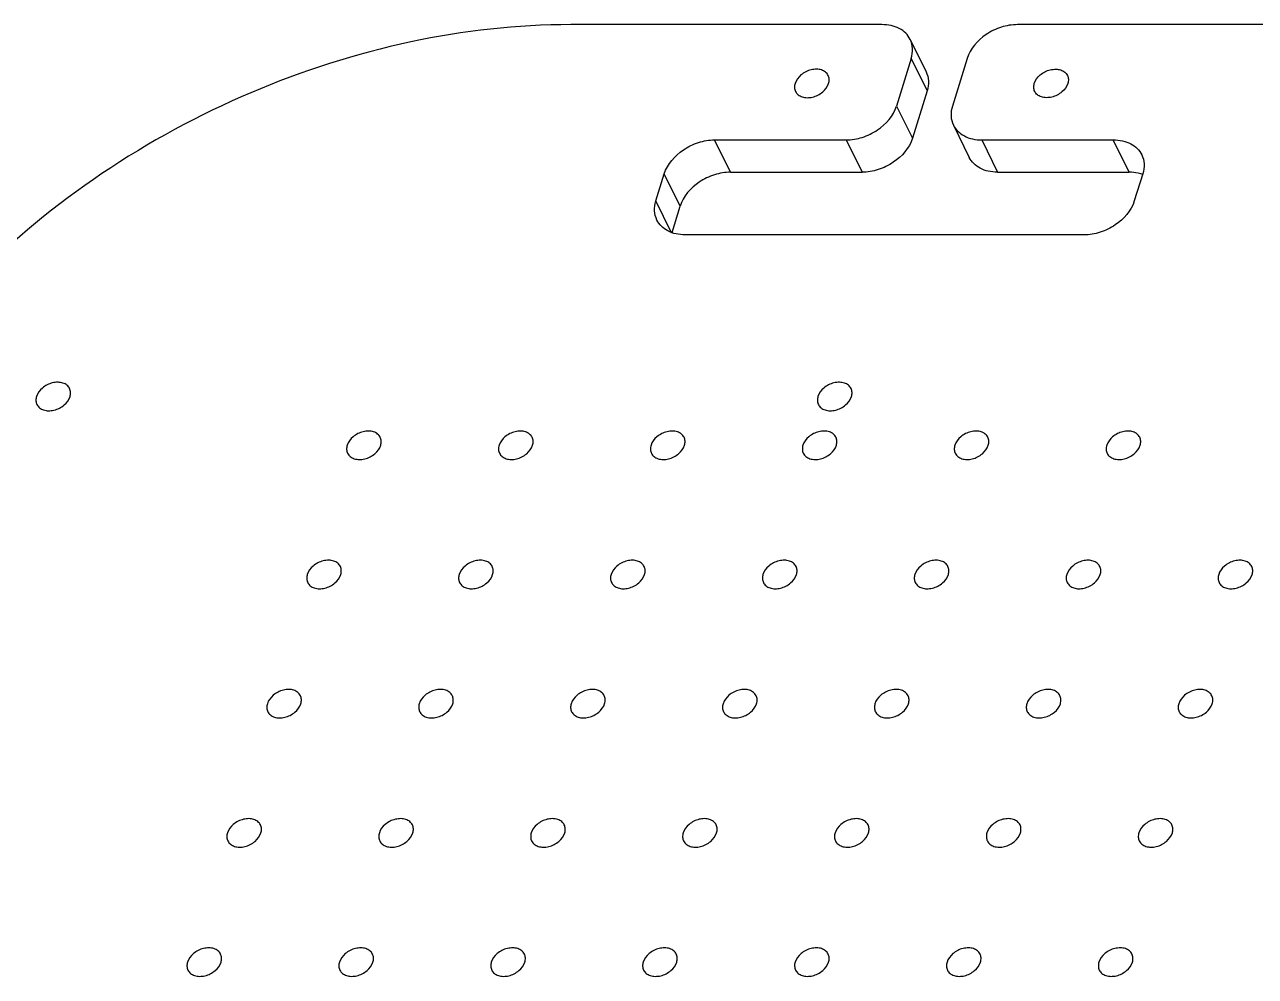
# Model space of a CAD drawing. Extents: x -1998 to 15527, y -687 to 14548.
# Drawn here: x 1076.02 to 1118.67, y -451.37 to -418.4 of the extents above; entities that cross this region are included whole.
import ezdxf

# ---------------------------------------------------------------- set-up
doc = ezdxf.new("R2010")
doc.units = 0
doc.header["$LTSCALE"] = 6
doc.header["$MEASUREMENT"] = 0
doc.layers.add('02___PRT_ALL_AXES', color=7, linetype='CONTINUOUS')
doc.layers.add('DEF_LAYER_ROUND_FEAT', color=7, linetype='CONTINUOUS')

msp = doc.modelspace()

# ---------------------------------------------------------------- linework, layer by layer
at = {"layer": '02___PRT_ALL_AXES', "color": 7, "linetype": 'Continuous'}
for points, knots in [([(1094.948, -418.398), (1093.087, -418.398), (1089.28, -418.831), (1083.768, -420.599), (1078.635, -423.38), (1075.62, -425.85), (1074.277, -427.21)], [0, 0, 0, 0, 0.242702, 0.495531, 0.750699, 1, 1, 1, 1]), ([(1103.864, -420.158), (1103.843, -420.114), (1103.776, -420.033), (1103.632, -419.959), (1103.457, -419.934), (1103.204, -419.966), (1102.914, -420.11), (1102.753, -420.322), (1102.718, -420.436)], [0, 0, 0, 0, 0.102614, 0.21351, 0.336532, 0.470448, 0.748153, 1, 1, 1, 1]), ([(1111.008, -420.436), (1111.043, -420.322), (1111.204, -420.11), (1111.493, -419.966), (1111.746, -419.934), (1111.921, -419.959), (1112.066, -420.033), (1112.132, -420.114), (1112.154, -420.158)], [0, 0, 0, 0, 0.251847, 0.529552, 0.663468, 0.78649, 0.897386, 1, 1, 1, 1]), ([(1102.718, -420.436), (1102.704, -420.482), (1102.689, -420.578), (1102.713, -420.672), (1102.733, -420.713)], [0, 0, 0, 0, 0.516994, 1, 1, 1, 1]), ([(1102.733, -420.713), (1102.754, -420.757), (1102.821, -420.838), (1102.965, -420.912), (1103.14, -420.937), (1103.393, -420.906), (1103.683, -420.761), (1103.844, -420.549), (1103.879, -420.436)], [0, 0, 0, 0, 0.102614, 0.21351, 0.336532, 0.470448, 0.748153, 1, 1, 1, 1]), ([(1103.879, -420.436), (1103.893, -420.389), (1103.907, -420.294), (1103.884, -420.199), (1103.864, -420.158)], [0, 0, 0, 0, 0.516994, 1, 1, 1, 1]), ([(1111.022, -420.713), (1111.002, -420.672), (1110.979, -420.578), (1110.993, -420.482), (1111.008, -420.436)], [0, 0, 0, 0, 0.483006, 1, 1, 1, 1]), ([(1112.168, -420.436), (1112.133, -420.549), (1111.972, -420.761), (1111.683, -420.906), (1111.43, -420.937), (1111.255, -420.912), (1111.11, -420.838), (1111.044, -420.757), (1111.022, -420.713)], [0, 0, 0, 0, 0.251847, 0.529552, 0.663468, 0.78649, 0.897386, 1, 1, 1, 1]), ([(1112.154, -420.158), (1112.174, -420.199), (1112.197, -420.294), (1112.183, -420.389), (1112.168, -420.436)], [0, 0, 0, 0, 0.483006, 1, 1, 1, 1]), ([(1077.577, -431.006), (1077.556, -430.962), (1077.49, -430.881), (1077.345, -430.807), (1077.17, -430.782), (1076.917, -430.814), (1076.628, -430.958), (1076.467, -431.17), (1076.432, -431.284)], [0, 0, 0, 0, 0.102614, 0.21351, 0.336532, 0.470448, 0.748153, 1, 1, 1, 1]), ([(1077.592, -431.284), (1077.606, -431.237), (1077.621, -431.141), (1077.597, -431.047), (1077.577, -431.006)], [0, 0, 0, 0, 0.516994, 1, 1, 1, 1]), ([(1104.657, -431.006), (1104.635, -430.962), (1104.569, -430.881), (1104.424, -430.807), (1104.249, -430.782), (1103.996, -430.814), (1103.707, -430.958), (1103.546, -431.17), (1103.511, -431.284)], [0, 0, 0, 0, 0.102614, 0.21351, 0.336532, 0.470448, 0.748153, 1, 1, 1, 1]), ([(1104.671, -431.284), (1104.686, -431.237), (1104.7, -431.141), (1104.677, -431.047), (1104.657, -431.006)], [0, 0, 0, 0, 0.516994, 1, 1, 1, 1]), ([(1076.432, -431.284), (1076.417, -431.33), (1076.403, -431.426), (1076.426, -431.52), (1076.446, -431.561)], [0, 0, 0, 0, 0.516994, 1, 1, 1, 1]), ([(1076.446, -431.561), (1076.468, -431.605), (1076.534, -431.686), (1076.679, -431.76), (1076.853, -431.785), (1077.106, -431.754), (1077.396, -431.609), (1077.557, -431.397), (1077.592, -431.284)], [0, 0, 0, 0, 0.102614, 0.21351, 0.336532, 0.470448, 0.748153, 1, 1, 1, 1]), ([(1103.511, -431.284), (1103.496, -431.33), (1103.482, -431.426), (1103.505, -431.52), (1103.525, -431.561)], [0, 0, 0, 0, 0.516994, 1, 1, 1, 1]), ([(1103.525, -431.561), (1103.547, -431.605), (1103.613, -431.686), (1103.758, -431.76), (1103.933, -431.785), (1104.186, -431.754), (1104.475, -431.609), (1104.636, -431.397), (1104.671, -431.284)], [0, 0, 0, 0, 0.102614, 0.21351, 0.336532, 0.470448, 0.748153, 1, 1, 1, 1]), ([(1088.343, -432.695), (1088.322, -432.652), (1088.255, -432.571), (1088.111, -432.497), (1087.936, -432.471), (1087.683, -432.503), (1087.393, -432.648), (1087.232, -432.859), (1087.197, -432.973)], [0, 0, 0, 0, 0.102614, 0.21351, 0.336532, 0.470448, 0.748153, 1, 1, 1, 1]), ([(1088.358, -432.973), (1088.372, -432.926), (1088.386, -432.831), (1088.363, -432.736), (1088.343, -432.695)], [0, 0, 0, 0, 0.516994, 1, 1, 1, 1]), ([(1093.607, -432.695), (1093.585, -432.652), (1093.519, -432.571), (1093.374, -432.497), (1093.2, -432.471), (1092.947, -432.503), (1092.657, -432.648), (1092.496, -432.859), (1092.461, -432.973)], [0, 0, 0, 0, 0.102614, 0.21351, 0.336532, 0.470448, 0.748153, 1, 1, 1, 1]), ([(1093.622, -432.973), (1093.636, -432.926), (1093.65, -432.831), (1093.627, -432.736), (1093.607, -432.695)], [0, 0, 0, 0, 0.516994, 1, 1, 1, 1]), ([(1098.871, -432.695), (1098.849, -432.652), (1098.783, -432.571), (1098.638, -432.497), (1098.464, -432.471), (1098.21, -432.503), (1097.921, -432.648), (1097.76, -432.859), (1097.725, -432.973)], [0, 0, 0, 0, 0.102614, 0.21351, 0.336532, 0.470448, 0.748153, 1, 1, 1, 1]), ([(1098.885, -432.973), (1098.9, -432.926), (1098.914, -432.831), (1098.891, -432.736), (1098.871, -432.695)], [0, 0, 0, 0, 0.516994, 1, 1, 1, 1]), ([(1104.135, -432.695), (1104.113, -432.652), (1104.047, -432.571), (1103.902, -432.497), (1103.727, -432.471), (1103.474, -432.503), (1103.185, -432.648), (1103.024, -432.859), (1102.989, -432.973)], [0, 0, 0, 0, 0.102614, 0.21351, 0.336532, 0.470448, 0.748153, 1, 1, 1, 1]), ([(1104.149, -432.973), (1104.164, -432.926), (1104.178, -432.831), (1104.155, -432.736), (1104.135, -432.695)], [0, 0, 0, 0, 0.516994, 1, 1, 1, 1]), ([(1109.398, -432.695), (1109.377, -432.652), (1109.311, -432.571), (1109.166, -432.497), (1108.991, -432.471), (1108.738, -432.503), (1108.449, -432.648), (1108.288, -432.859), (1108.253, -432.973)], [0, 0, 0, 0, 0.102614, 0.21351, 0.336532, 0.470448, 0.748153, 1, 1, 1, 1]), ([(1109.413, -432.973), (1109.428, -432.926), (1109.442, -432.831), (1109.418, -432.736), (1109.398, -432.695)], [0, 0, 0, 0, 0.516994, 1, 1, 1, 1]), ([(1114.662, -432.695), (1114.641, -432.652), (1114.575, -432.571), (1114.43, -432.497), (1114.255, -432.471), (1114.002, -432.503), (1113.713, -432.648), (1113.552, -432.859), (1113.516, -432.973)], [0, 0, 0, 0, 0.102614, 0.21351, 0.336532, 0.470448, 0.748153, 1, 1, 1, 1]), ([(1114.677, -432.973), (1114.691, -432.926), (1114.706, -432.831), (1114.682, -432.736), (1114.662, -432.695)], [0, 0, 0, 0, 0.516994, 1, 1, 1, 1]), ([(1087.197, -432.973), (1087.183, -433.019), (1087.168, -433.115), (1087.192, -433.209), (1087.212, -433.25)], [0, 0, 0, 0, 0.516994, 1, 1, 1, 1]), ([(1087.212, -433.25), (1087.233, -433.294), (1087.299, -433.375), (1087.444, -433.449), (1087.619, -433.474), (1087.872, -433.443), (1088.162, -433.298), (1088.323, -433.087), (1088.358, -432.973)], [0, 0, 0, 0, 0.102614, 0.21351, 0.336532, 0.470448, 0.748153, 1, 1, 1, 1]), ([(1092.461, -432.973), (1092.447, -433.019), (1092.432, -433.115), (1092.456, -433.209), (1092.476, -433.25)], [0, 0, 0, 0, 0.516994, 1, 1, 1, 1]), ([(1092.476, -433.25), (1092.497, -433.294), (1092.563, -433.375), (1092.708, -433.449), (1092.883, -433.474), (1093.136, -433.443), (1093.425, -433.298), (1093.586, -433.087), (1093.622, -432.973)], [0, 0, 0, 0, 0.102614, 0.21351, 0.336532, 0.470448, 0.748153, 1, 1, 1, 1]), ([(1097.725, -432.973), (1097.71, -433.019), (1097.696, -433.115), (1097.719, -433.209), (1097.74, -433.25)], [0, 0, 0, 0, 0.516994, 1, 1, 1, 1]), ([(1097.74, -433.25), (1097.761, -433.294), (1097.827, -433.375), (1097.972, -433.449), (1098.147, -433.474), (1098.4, -433.443), (1098.689, -433.298), (1098.85, -433.087), (1098.885, -432.973)], [0, 0, 0, 0, 0.102614, 0.21351, 0.336532, 0.470448, 0.748153, 1, 1, 1, 1]), ([(1102.989, -432.973), (1102.974, -433.019), (1102.96, -433.115), (1102.983, -433.209), (1103.003, -433.25)], [0, 0, 0, 0, 0.516994, 1, 1, 1, 1]), ([(1103.003, -433.25), (1103.025, -433.294), (1103.091, -433.375), (1103.236, -433.449), (1103.411, -433.474), (1103.664, -433.443), (1103.953, -433.298), (1104.114, -433.087), (1104.149, -432.973)], [0, 0, 0, 0, 0.102614, 0.21351, 0.336532, 0.470448, 0.748153, 1, 1, 1, 1]), ([(1108.253, -432.973), (1108.238, -433.019), (1108.224, -433.115), (1108.247, -433.209), (1108.267, -433.25)], [0, 0, 0, 0, 0.516994, 1, 1, 1, 1]), ([(1108.267, -433.25), (1108.289, -433.294), (1108.355, -433.375), (1108.5, -433.449), (1108.674, -433.474), (1108.928, -433.443), (1109.217, -433.298), (1109.378, -433.087), (1109.413, -432.973)], [0, 0, 0, 0, 0.102614, 0.21351, 0.336532, 0.470448, 0.748153, 1, 1, 1, 1]), ([(1113.516, -432.973), (1113.502, -433.019), (1113.488, -433.115), (1113.511, -433.209), (1113.531, -433.25)], [0, 0, 0, 0, 0.516994, 1, 1, 1, 1]), ([(1113.531, -433.25), (1113.553, -433.294), (1113.619, -433.375), (1113.764, -433.449), (1113.938, -433.474), (1114.191, -433.443), (1114.481, -433.298), (1114.642, -433.087), (1114.677, -432.973)], [0, 0, 0, 0, 0.102614, 0.21351, 0.336532, 0.470448, 0.748153, 1, 1, 1, 1]), ([(1086.96, -437.172), (1086.938, -437.128), (1086.872, -437.047), (1086.727, -436.973), (1086.552, -436.948), (1086.299, -436.979), (1086.01, -437.124), (1085.849, -437.336), (1085.814, -437.449)], [0, 0, 0, 0, 0.102614, 0.21351, 0.336532, 0.470448, 0.748153, 1, 1, 1, 1]), ([(1092.223, -437.172), (1092.202, -437.128), (1092.136, -437.047), (1091.991, -436.973), (1091.816, -436.948), (1091.563, -436.979), (1091.274, -437.124), (1091.113, -437.336), (1091.078, -437.449)], [0, 0, 0, 0, 0.102614, 0.21351, 0.336532, 0.470448, 0.748153, 1, 1, 1, 1]), ([(1097.487, -437.172), (1097.466, -437.128), (1097.4, -437.047), (1097.255, -436.973), (1097.08, -436.948), (1096.827, -436.979), (1096.538, -437.124), (1096.377, -437.336), (1096.341, -437.449)], [0, 0, 0, 0, 0.102614, 0.21351, 0.336532, 0.470448, 0.748153, 1, 1, 1, 1]), ([(1102.751, -437.172), (1102.73, -437.128), (1102.663, -437.047), (1102.519, -436.973), (1102.344, -436.948), (1102.091, -436.979), (1101.801, -437.124), (1101.64, -437.336), (1101.605, -437.449)], [0, 0, 0, 0, 0.102614, 0.21351, 0.336532, 0.470448, 0.748153, 1, 1, 1, 1]), ([(1108.015, -437.172), (1107.994, -437.128), (1107.927, -437.047), (1107.783, -436.973), (1107.608, -436.948), (1107.355, -436.979), (1107.065, -437.124), (1106.904, -437.336), (1106.869, -437.449)], [0, 0, 0, 0, 0.102614, 0.21351, 0.336532, 0.470448, 0.748153, 1, 1, 1, 1]), ([(1113.279, -437.172), (1113.257, -437.128), (1113.191, -437.047), (1113.046, -436.973), (1112.872, -436.948), (1112.619, -436.979), (1112.329, -437.124), (1112.168, -437.336), (1112.133, -437.449)], [0, 0, 0, 0, 0.102614, 0.21351, 0.336532, 0.470448, 0.748153, 1, 1, 1, 1]), ([(1118.543, -437.172), (1118.521, -437.128), (1118.455, -437.047), (1118.31, -436.973), (1118.136, -436.948), (1117.882, -436.979), (1117.593, -437.124), (1117.432, -437.336), (1117.397, -437.449)], [0, 0, 0, 0, 0.102614, 0.21351, 0.336532, 0.470448, 0.748153, 1, 1, 1, 1]), ([(1085.814, -437.449), (1085.799, -437.496), (1085.785, -437.592), (1085.808, -437.686), (1085.828, -437.727)], [0, 0, 0, 0, 0.516994, 1, 1, 1, 1]), ([(1085.828, -437.727), (1085.85, -437.771), (1085.916, -437.852), (1086.061, -437.926), (1086.236, -437.951), (1086.489, -437.92), (1086.778, -437.775), (1086.939, -437.563), (1086.974, -437.449)], [0, 0, 0, 0, 0.102614, 0.21351, 0.336532, 0.470448, 0.748153, 1, 1, 1, 1]), ([(1086.974, -437.449), (1086.989, -437.403), (1087.003, -437.307), (1086.98, -437.213), (1086.96, -437.172)], [0, 0, 0, 0, 0.516994, 1, 1, 1, 1]), ([(1091.078, -437.449), (1091.063, -437.496), (1091.049, -437.592), (1091.072, -437.686), (1091.092, -437.727)], [0, 0, 0, 0, 0.516994, 1, 1, 1, 1]), ([(1091.092, -437.727), (1091.114, -437.771), (1091.18, -437.852), (1091.325, -437.926), (1091.499, -437.951), (1091.753, -437.92), (1092.042, -437.775), (1092.203, -437.563), (1092.238, -437.449)], [0, 0, 0, 0, 0.102614, 0.21351, 0.336532, 0.470448, 0.748153, 1, 1, 1, 1]), ([(1092.238, -437.449), (1092.253, -437.403), (1092.267, -437.307), (1092.243, -437.213), (1092.223, -437.172)], [0, 0, 0, 0, 0.516994, 1, 1, 1, 1]), ([(1096.341, -437.449), (1096.327, -437.496), (1096.313, -437.592), (1096.336, -437.686), (1096.356, -437.727)], [0, 0, 0, 0, 0.516994, 1, 1, 1, 1]), ([(1096.356, -437.727), (1096.378, -437.771), (1096.444, -437.852), (1096.589, -437.926), (1096.763, -437.951), (1097.016, -437.92), (1097.306, -437.775), (1097.467, -437.563), (1097.502, -437.449)], [0, 0, 0, 0, 0.102614, 0.21351, 0.336532, 0.470448, 0.748153, 1, 1, 1, 1]), ([(1097.502, -437.449), (1097.516, -437.403), (1097.531, -437.307), (1097.507, -437.213), (1097.487, -437.172)], [0, 0, 0, 0, 0.516994, 1, 1, 1, 1]), ([(1101.605, -437.449), (1101.591, -437.496), (1101.577, -437.592), (1101.6, -437.686), (1101.62, -437.727)], [0, 0, 0, 0, 0.516994, 1, 1, 1, 1]), ([(1101.62, -437.727), (1101.641, -437.771), (1101.708, -437.852), (1101.852, -437.926), (1102.027, -437.951), (1102.28, -437.92), (1102.57, -437.775), (1102.731, -437.563), (1102.766, -437.449)], [0, 0, 0, 0, 0.102614, 0.21351, 0.336532, 0.470448, 0.748153, 1, 1, 1, 1]), ([(1102.766, -437.449), (1102.78, -437.403), (1102.795, -437.307), (1102.771, -437.213), (1102.751, -437.172)], [0, 0, 0, 0, 0.516994, 1, 1, 1, 1]), ([(1106.869, -437.449), (1106.855, -437.496), (1106.84, -437.592), (1106.864, -437.686), (1106.884, -437.727)], [0, 0, 0, 0, 0.516994, 1, 1, 1, 1]), ([(1106.884, -437.727), (1106.905, -437.771), (1106.972, -437.852), (1107.116, -437.926), (1107.291, -437.951), (1107.544, -437.92), (1107.834, -437.775), (1107.995, -437.563), (1108.03, -437.449)], [0, 0, 0, 0, 0.102614, 0.21351, 0.336532, 0.470448, 0.748153, 1, 1, 1, 1]), ([(1108.03, -437.449), (1108.044, -437.403), (1108.058, -437.307), (1108.035, -437.213), (1108.015, -437.172)], [0, 0, 0, 0, 0.516994, 1, 1, 1, 1]), ([(1112.133, -437.449), (1112.119, -437.496), (1112.104, -437.592), (1112.128, -437.686), (1112.148, -437.727)], [0, 0, 0, 0, 0.516994, 1, 1, 1, 1]), ([(1112.148, -437.727), (1112.169, -437.771), (1112.235, -437.852), (1112.38, -437.926), (1112.555, -437.951), (1112.808, -437.92), (1113.097, -437.775), (1113.258, -437.563), (1113.294, -437.449)], [0, 0, 0, 0, 0.102614, 0.21351, 0.336532, 0.470448, 0.748153, 1, 1, 1, 1]), ([(1113.294, -437.449), (1113.308, -437.403), (1113.322, -437.307), (1113.299, -437.213), (1113.279, -437.172)], [0, 0, 0, 0, 0.516994, 1, 1, 1, 1]), ([(1117.397, -437.449), (1117.382, -437.496), (1117.368, -437.592), (1117.392, -437.686), (1117.412, -437.727)], [0, 0, 0, 0, 0.516994, 1, 1, 1, 1]), ([(1117.412, -437.727), (1117.433, -437.771), (1117.499, -437.852), (1117.644, -437.926), (1117.819, -437.951), (1118.072, -437.92), (1118.361, -437.775), (1118.522, -437.563), (1118.557, -437.449)], [0, 0, 0, 0, 0.102614, 0.21351, 0.336532, 0.470448, 0.748153, 1, 1, 1, 1]), ([(1118.557, -437.449), (1118.572, -437.403), (1118.586, -437.307), (1118.563, -437.213), (1118.543, -437.172)], [0, 0, 0, 0, 0.516994, 1, 1, 1, 1]), ([(1085.576, -441.649), (1085.555, -441.605), (1085.488, -441.524), (1085.344, -441.45), (1085.169, -441.424), (1084.916, -441.456), (1084.626, -441.601), (1084.465, -441.812), (1084.43, -441.926)], [0, 0, 0, 0, 0.102614, 0.21351, 0.336532, 0.470448, 0.748153, 1, 1, 1, 1]), ([(1090.84, -441.649), (1090.819, -441.605), (1090.752, -441.524), (1090.608, -441.45), (1090.433, -441.424), (1090.18, -441.456), (1089.89, -441.601), (1089.729, -441.812), (1089.694, -441.926)], [0, 0, 0, 0, 0.102614, 0.21351, 0.336532, 0.470448, 0.748153, 1, 1, 1, 1]), ([(1096.104, -441.649), (1096.082, -441.605), (1096.016, -441.524), (1095.871, -441.45), (1095.697, -441.424), (1095.444, -441.456), (1095.154, -441.601), (1094.993, -441.812), (1094.958, -441.926)], [0, 0, 0, 0, 0.102614, 0.21351, 0.336532, 0.470448, 0.748153, 1, 1, 1, 1]), ([(1101.368, -441.649), (1101.346, -441.605), (1101.28, -441.524), (1101.135, -441.45), (1100.961, -441.424), (1100.707, -441.456), (1100.418, -441.601), (1100.257, -441.812), (1100.222, -441.926)], [0, 0, 0, 0, 0.102614, 0.21351, 0.336532, 0.470448, 0.748153, 1, 1, 1, 1]), ([(1106.632, -441.649), (1106.61, -441.605), (1106.544, -441.524), (1106.399, -441.45), (1106.224, -441.424), (1105.971, -441.456), (1105.682, -441.601), (1105.521, -441.812), (1105.486, -441.926)], [0, 0, 0, 0, 0.102614, 0.21351, 0.336532, 0.470448, 0.748153, 1, 1, 1, 1]), ([(1111.895, -441.649), (1111.874, -441.605), (1111.808, -441.524), (1111.663, -441.45), (1111.488, -441.424), (1111.235, -441.456), (1110.946, -441.601), (1110.785, -441.812), (1110.75, -441.926)], [0, 0, 0, 0, 0.102614, 0.21351, 0.336532, 0.470448, 0.748153, 1, 1, 1, 1]), ([(1117.159, -441.649), (1117.138, -441.605), (1117.072, -441.524), (1116.927, -441.45), (1116.752, -441.424), (1116.499, -441.456), (1116.21, -441.601), (1116.049, -441.812), (1116.013, -441.926)], [0, 0, 0, 0, 0.102614, 0.21351, 0.336532, 0.470448, 0.748153, 1, 1, 1, 1]), ([(1085.591, -441.926), (1085.605, -441.88), (1085.62, -441.784), (1085.596, -441.69), (1085.576, -441.649)], [0, 0, 0, 0, 0.516994, 1, 1, 1, 1]), ([(1090.855, -441.926), (1090.869, -441.88), (1090.883, -441.784), (1090.86, -441.69), (1090.84, -441.649)], [0, 0, 0, 0, 0.516994, 1, 1, 1, 1]), ([(1096.119, -441.926), (1096.133, -441.88), (1096.147, -441.784), (1096.124, -441.69), (1096.104, -441.649)], [0, 0, 0, 0, 0.516994, 1, 1, 1, 1]), ([(1101.382, -441.926), (1101.397, -441.88), (1101.411, -441.784), (1101.388, -441.69), (1101.368, -441.649)], [0, 0, 0, 0, 0.516994, 1, 1, 1, 1]), ([(1106.646, -441.926), (1106.661, -441.88), (1106.675, -441.784), (1106.652, -441.69), (1106.632, -441.649)], [0, 0, 0, 0, 0.516994, 1, 1, 1, 1]), ([(1111.91, -441.926), (1111.925, -441.88), (1111.939, -441.784), (1111.916, -441.69), (1111.895, -441.649)], [0, 0, 0, 0, 0.516994, 1, 1, 1, 1]), ([(1117.174, -441.926), (1117.188, -441.88), (1117.203, -441.784), (1117.179, -441.69), (1117.159, -441.649)], [0, 0, 0, 0, 0.516994, 1, 1, 1, 1]), ([(1084.43, -441.926), (1084.416, -441.973), (1084.402, -442.068), (1084.425, -442.163), (1084.445, -442.204)], [0, 0, 0, 0, 0.516994, 1, 1, 1, 1]), ([(1084.445, -442.204), (1084.466, -442.247), (1084.533, -442.328), (1084.677, -442.402), (1084.852, -442.428), (1085.105, -442.396), (1085.395, -442.251), (1085.556, -442.04), (1085.591, -441.926)], [0, 0, 0, 0, 0.102614, 0.21351, 0.336532, 0.470448, 0.748153, 1, 1, 1, 1]), ([(1089.694, -441.926), (1089.68, -441.973), (1089.665, -442.068), (1089.689, -442.163), (1089.709, -442.204)], [0, 0, 0, 0, 0.516994, 1, 1, 1, 1]), ([(1089.709, -442.204), (1089.73, -442.247), (1089.797, -442.328), (1089.941, -442.402), (1090.116, -442.428), (1090.369, -442.396), (1090.659, -442.251), (1090.82, -442.04), (1090.855, -441.926)], [0, 0, 0, 0, 0.102614, 0.21351, 0.336532, 0.470448, 0.748153, 1, 1, 1, 1]), ([(1094.958, -441.926), (1094.944, -441.973), (1094.929, -442.068), (1094.953, -442.163), (1094.973, -442.204)], [0, 0, 0, 0, 0.516994, 1, 1, 1, 1]), ([(1094.973, -442.204), (1094.994, -442.247), (1095.06, -442.328), (1095.205, -442.402), (1095.38, -442.428), (1095.633, -442.396), (1095.922, -442.251), (1096.083, -442.04), (1096.119, -441.926)], [0, 0, 0, 0, 0.102614, 0.21351, 0.336532, 0.470448, 0.748153, 1, 1, 1, 1]), ([(1100.222, -441.926), (1100.207, -441.973), (1100.193, -442.068), (1100.217, -442.163), (1100.237, -442.204)], [0, 0, 0, 0, 0.516994, 1, 1, 1, 1]), ([(1100.237, -442.204), (1100.258, -442.247), (1100.324, -442.328), (1100.469, -442.402), (1100.644, -442.428), (1100.897, -442.396), (1101.186, -442.251), (1101.347, -442.04), (1101.382, -441.926)], [0, 0, 0, 0, 0.102614, 0.21351, 0.336532, 0.470448, 0.748153, 1, 1, 1, 1]), ([(1105.486, -441.926), (1105.471, -441.973), (1105.457, -442.068), (1105.48, -442.163), (1105.5, -442.204)], [0, 0, 0, 0, 0.516994, 1, 1, 1, 1]), ([(1105.5, -442.204), (1105.522, -442.247), (1105.588, -442.328), (1105.733, -442.402), (1105.908, -442.428), (1106.161, -442.396), (1106.45, -442.251), (1106.611, -442.04), (1106.646, -441.926)], [0, 0, 0, 0, 0.102614, 0.21351, 0.336532, 0.470448, 0.748153, 1, 1, 1, 1]), ([(1110.75, -441.926), (1110.735, -441.973), (1110.721, -442.068), (1110.744, -442.163), (1110.764, -442.204)], [0, 0, 0, 0, 0.516994, 1, 1, 1, 1]), ([(1110.764, -442.204), (1110.786, -442.247), (1110.852, -442.328), (1110.997, -442.402), (1111.171, -442.428), (1111.425, -442.396), (1111.714, -442.251), (1111.875, -442.04), (1111.91, -441.926)], [0, 0, 0, 0, 0.102614, 0.21351, 0.336532, 0.470448, 0.748153, 1, 1, 1, 1]), ([(1116.013, -441.926), (1115.999, -441.973), (1115.985, -442.068), (1116.008, -442.163), (1116.028, -442.204)], [0, 0, 0, 0, 0.516994, 1, 1, 1, 1]), ([(1116.028, -442.204), (1116.05, -442.247), (1116.116, -442.328), (1116.261, -442.402), (1116.435, -442.428), (1116.688, -442.396), (1116.978, -442.251), (1117.139, -442.04), (1117.174, -441.926)], [0, 0, 0, 0, 0.102614, 0.21351, 0.336532, 0.470448, 0.748153, 1, 1, 1, 1]), ([(1084.193, -446.125), (1084.171, -446.082), (1084.105, -446.001), (1083.96, -445.927), (1083.786, -445.901), (1083.532, -445.933), (1083.243, -446.078), (1083.082, -446.289), (1083.047, -446.403)], [0, 0, 0, 0, 0.102614, 0.21351, 0.336532, 0.470448, 0.748153, 1, 1, 1, 1]), ([(1089.457, -446.125), (1089.435, -446.082), (1089.369, -446.001), (1089.224, -445.927), (1089.049, -445.901), (1088.796, -445.933), (1088.507, -446.078), (1088.346, -446.289), (1088.311, -446.403)], [0, 0, 0, 0, 0.102614, 0.21351, 0.336532, 0.470448, 0.748153, 1, 1, 1, 1]), ([(1094.72, -446.125), (1094.699, -446.082), (1094.633, -446.001), (1094.488, -445.927), (1094.313, -445.901), (1094.06, -445.933), (1093.771, -446.078), (1093.61, -446.289), (1093.575, -446.403)], [0, 0, 0, 0, 0.102614, 0.21351, 0.336532, 0.470448, 0.748153, 1, 1, 1, 1]), ([(1099.984, -446.125), (1099.963, -446.082), (1099.897, -446.001), (1099.752, -445.927), (1099.577, -445.901), (1099.324, -445.933), (1099.035, -446.078), (1098.874, -446.289), (1098.838, -446.403)], [0, 0, 0, 0, 0.102614, 0.21351, 0.336532, 0.470448, 0.748153, 1, 1, 1, 1]), ([(1105.248, -446.125), (1105.227, -446.082), (1105.161, -446.001), (1105.016, -445.927), (1104.841, -445.901), (1104.588, -445.933), (1104.298, -446.078), (1104.138, -446.289), (1104.102, -446.403)], [0, 0, 0, 0, 0.102614, 0.21351, 0.336532, 0.470448, 0.748153, 1, 1, 1, 1]), ([(1110.512, -446.125), (1110.491, -446.082), (1110.424, -446.001), (1110.28, -445.927), (1110.105, -445.901), (1109.852, -445.933), (1109.562, -446.078), (1109.401, -446.289), (1109.366, -446.403)], [0, 0, 0, 0, 0.102614, 0.21351, 0.336532, 0.470448, 0.748153, 1, 1, 1, 1]), ([(1115.776, -446.125), (1115.755, -446.082), (1115.688, -446.001), (1115.543, -445.927), (1115.369, -445.901), (1115.116, -445.933), (1114.826, -446.078), (1114.665, -446.289), (1114.63, -446.403)], [0, 0, 0, 0, 0.102614, 0.21351, 0.336532, 0.470448, 0.748153, 1, 1, 1, 1]), ([(1083.047, -446.403), (1083.032, -446.45), (1083.018, -446.545), (1083.042, -446.64), (1083.062, -446.68)], [0, 0, 0, 0, 0.516994, 1, 1, 1, 1]), ([(1083.062, -446.68), (1083.083, -446.724), (1083.149, -446.805), (1083.294, -446.879), (1083.469, -446.905), (1083.722, -446.873), (1084.011, -446.728), (1084.172, -446.517), (1084.207, -446.403)], [0, 0, 0, 0, 0.102614, 0.21351, 0.336532, 0.470448, 0.748153, 1, 1, 1, 1]), ([(1084.207, -446.403), (1084.222, -446.356), (1084.236, -446.261), (1084.213, -446.166), (1084.193, -446.125)], [0, 0, 0, 0, 0.516994, 1, 1, 1, 1]), ([(1088.311, -446.403), (1088.296, -446.45), (1088.282, -446.545), (1088.305, -446.64), (1088.325, -446.68)], [0, 0, 0, 0, 0.516994, 1, 1, 1, 1]), ([(1088.325, -446.68), (1088.347, -446.724), (1088.413, -446.805), (1088.558, -446.879), (1088.733, -446.905), (1088.986, -446.873), (1089.275, -446.728), (1089.436, -446.517), (1089.471, -446.403)], [0, 0, 0, 0, 0.102614, 0.21351, 0.336532, 0.470448, 0.748153, 1, 1, 1, 1]), ([(1089.471, -446.403), (1089.486, -446.356), (1089.5, -446.261), (1089.477, -446.166), (1089.457, -446.125)], [0, 0, 0, 0, 0.516994, 1, 1, 1, 1]), ([(1093.575, -446.403), (1093.56, -446.45), (1093.546, -446.545), (1093.569, -446.64), (1093.589, -446.68)], [0, 0, 0, 0, 0.516994, 1, 1, 1, 1]), ([(1093.589, -446.68), (1093.611, -446.724), (1093.677, -446.805), (1093.822, -446.879), (1093.996, -446.905), (1094.25, -446.873), (1094.539, -446.728), (1094.7, -446.517), (1094.735, -446.403)], [0, 0, 0, 0, 0.102614, 0.21351, 0.336532, 0.470448, 0.748153, 1, 1, 1, 1]), ([(1094.735, -446.403), (1094.75, -446.356), (1094.764, -446.261), (1094.741, -446.166), (1094.72, -446.125)], [0, 0, 0, 0, 0.516994, 1, 1, 1, 1]), ([(1098.838, -446.403), (1098.824, -446.45), (1098.81, -446.545), (1098.833, -446.64), (1098.853, -446.68)], [0, 0, 0, 0, 0.516994, 1, 1, 1, 1]), ([(1098.853, -446.68), (1098.875, -446.724), (1098.941, -446.805), (1099.086, -446.879), (1099.26, -446.905), (1099.513, -446.873), (1099.803, -446.728), (1099.964, -446.517), (1099.999, -446.403)], [0, 0, 0, 0, 0.102614, 0.21351, 0.336532, 0.470448, 0.748153, 1, 1, 1, 1]), ([(1099.999, -446.403), (1100.013, -446.356), (1100.028, -446.261), (1100.004, -446.166), (1099.984, -446.125)], [0, 0, 0, 0, 0.516994, 1, 1, 1, 1]), ([(1104.102, -446.403), (1104.088, -446.45), (1104.074, -446.545), (1104.097, -446.64), (1104.117, -446.68)], [0, 0, 0, 0, 0.516994, 1, 1, 1, 1]), ([(1104.117, -446.68), (1104.138, -446.724), (1104.205, -446.805), (1104.349, -446.879), (1104.524, -446.905), (1104.777, -446.873), (1105.067, -446.728), (1105.228, -446.517), (1105.263, -446.403)], [0, 0, 0, 0, 0.102614, 0.21351, 0.336532, 0.470448, 0.748153, 1, 1, 1, 1]), ([(1105.263, -446.403), (1105.277, -446.356), (1105.292, -446.261), (1105.268, -446.166), (1105.248, -446.125)], [0, 0, 0, 0, 0.516994, 1, 1, 1, 1]), ([(1109.366, -446.403), (1109.352, -446.45), (1109.338, -446.545), (1109.361, -446.64), (1109.381, -446.68)], [0, 0, 0, 0, 0.516994, 1, 1, 1, 1]), ([(1109.381, -446.68), (1109.402, -446.724), (1109.469, -446.805), (1109.613, -446.879), (1109.788, -446.905), (1110.041, -446.873), (1110.331, -446.728), (1110.492, -446.517), (1110.527, -446.403)], [0, 0, 0, 0, 0.102614, 0.21351, 0.336532, 0.470448, 0.748153, 1, 1, 1, 1]), ([(1110.527, -446.403), (1110.541, -446.356), (1110.555, -446.261), (1110.532, -446.166), (1110.512, -446.125)], [0, 0, 0, 0, 0.516994, 1, 1, 1, 1]), ([(1114.63, -446.403), (1114.616, -446.45), (1114.601, -446.545), (1114.625, -446.64), (1114.645, -446.68)], [0, 0, 0, 0, 0.516994, 1, 1, 1, 1]), ([(1114.645, -446.68), (1114.666, -446.724), (1114.732, -446.805), (1114.877, -446.879), (1115.052, -446.905), (1115.305, -446.873), (1115.594, -446.728), (1115.755, -446.517), (1115.791, -446.403)], [0, 0, 0, 0, 0.102614, 0.21351, 0.336532, 0.470448, 0.748153, 1, 1, 1, 1]), ([(1115.791, -446.403), (1115.805, -446.356), (1115.819, -446.261), (1115.796, -446.166), (1115.776, -446.125)], [0, 0, 0, 0, 0.516994, 1, 1, 1, 1]), ([(1082.809, -450.602), (1082.788, -450.558), (1082.722, -450.477), (1082.577, -450.403), (1082.402, -450.378), (1082.149, -450.41), (1081.86, -450.554), (1081.699, -450.766), (1081.663, -450.88)], [0, 0, 0, 0, 0.102614, 0.21351, 0.336532, 0.470448, 0.748153, 1, 1, 1, 1]), ([(1088.073, -450.602), (1088.052, -450.558), (1087.986, -450.477), (1087.841, -450.403), (1087.666, -450.378), (1087.413, -450.41), (1087.123, -450.554), (1086.963, -450.766), (1086.927, -450.88)], [0, 0, 0, 0, 0.102614, 0.21351, 0.336532, 0.470448, 0.748153, 1, 1, 1, 1]), ([(1093.337, -450.602), (1093.316, -450.558), (1093.249, -450.477), (1093.105, -450.403), (1092.93, -450.378), (1092.677, -450.41), (1092.387, -450.554), (1092.226, -450.766), (1092.191, -450.88)], [0, 0, 0, 0, 0.102614, 0.21351, 0.336532, 0.470448, 0.748153, 1, 1, 1, 1]), ([(1098.601, -450.602), (1098.58, -450.558), (1098.513, -450.477), (1098.368, -450.403), (1098.194, -450.378), (1097.941, -450.41), (1097.651, -450.554), (1097.49, -450.766), (1097.455, -450.88)], [0, 0, 0, 0, 0.102614, 0.21351, 0.336532, 0.470448, 0.748153, 1, 1, 1, 1]), ([(1103.865, -450.602), (1103.843, -450.558), (1103.777, -450.477), (1103.632, -450.403), (1103.458, -450.378), (1103.205, -450.41), (1102.915, -450.554), (1102.754, -450.766), (1102.719, -450.88)], [0, 0, 0, 0, 0.102614, 0.21351, 0.336532, 0.470448, 0.748153, 1, 1, 1, 1]), ([(1109.129, -450.602), (1109.107, -450.558), (1109.041, -450.477), (1108.896, -450.403), (1108.722, -450.378), (1108.468, -450.41), (1108.179, -450.554), (1108.018, -450.766), (1107.983, -450.88)], [0, 0, 0, 0, 0.102614, 0.21351, 0.336532, 0.470448, 0.748153, 1, 1, 1, 1]), ([(1114.392, -450.602), (1114.371, -450.558), (1114.305, -450.477), (1114.16, -450.403), (1113.985, -450.378), (1113.732, -450.41), (1113.443, -450.554), (1113.282, -450.766), (1113.247, -450.88)], [0, 0, 0, 0, 0.102614, 0.21351, 0.336532, 0.470448, 0.748153, 1, 1, 1, 1]), ([(1082.824, -450.88), (1082.838, -450.833), (1082.853, -450.738), (1082.829, -450.643), (1082.809, -450.602)], [0, 0, 0, 0, 0.516994, 1, 1, 1, 1]), ([(1088.088, -450.88), (1088.102, -450.833), (1088.117, -450.738), (1088.093, -450.643), (1088.073, -450.602)], [0, 0, 0, 0, 0.516994, 1, 1, 1, 1]), ([(1093.352, -450.88), (1093.366, -450.833), (1093.38, -450.738), (1093.357, -450.643), (1093.337, -450.602)], [0, 0, 0, 0, 0.516994, 1, 1, 1, 1]), ([(1098.616, -450.88), (1098.63, -450.833), (1098.644, -450.738), (1098.621, -450.643), (1098.601, -450.602)], [0, 0, 0, 0, 0.516994, 1, 1, 1, 1]), ([(1103.879, -450.88), (1103.894, -450.833), (1103.908, -450.738), (1103.885, -450.643), (1103.865, -450.602)], [0, 0, 0, 0, 0.516994, 1, 1, 1, 1]), ([(1109.143, -450.88), (1109.158, -450.833), (1109.172, -450.738), (1109.149, -450.643), (1109.129, -450.602)], [0, 0, 0, 0, 0.516994, 1, 1, 1, 1]), ([(1114.407, -450.88), (1114.422, -450.833), (1114.436, -450.738), (1114.413, -450.643), (1114.392, -450.602)], [0, 0, 0, 0, 0.516994, 1, 1, 1, 1]), ([(1081.663, -450.88), (1081.649, -450.926), (1081.635, -451.022), (1081.658, -451.116), (1081.678, -451.157)], [0, 0, 0, 0, 0.516994, 1, 1, 1, 1]), ([(1081.678, -451.157), (1081.7, -451.201), (1081.766, -451.282), (1081.911, -451.356), (1082.085, -451.381), (1082.338, -451.35), (1082.628, -451.205), (1082.789, -450.993), (1082.824, -450.88)], [0, 0, 0, 0, 0.102614, 0.21351, 0.336532, 0.470448, 0.748153, 1, 1, 1, 1]), ([(1086.927, -450.88), (1086.913, -450.926), (1086.899, -451.022), (1086.922, -451.116), (1086.942, -451.157)], [0, 0, 0, 0, 0.516994, 1, 1, 1, 1]), ([(1086.942, -451.157), (1086.963, -451.201), (1087.03, -451.282), (1087.174, -451.356), (1087.349, -451.381), (1087.602, -451.35), (1087.892, -451.205), (1088.053, -450.993), (1088.088, -450.88)], [0, 0, 0, 0, 0.102614, 0.21351, 0.336532, 0.470448, 0.748153, 1, 1, 1, 1]), ([(1092.191, -450.88), (1092.177, -450.926), (1092.163, -451.022), (1092.186, -451.116), (1092.206, -451.157)], [0, 0, 0, 0, 0.516994, 1, 1, 1, 1]), ([(1092.206, -451.157), (1092.227, -451.201), (1092.294, -451.282), (1092.438, -451.356), (1092.613, -451.381), (1092.866, -451.35), (1093.156, -451.205), (1093.317, -450.993), (1093.352, -450.88)], [0, 0, 0, 0, 0.102614, 0.21351, 0.336532, 0.470448, 0.748153, 1, 1, 1, 1]), ([(1097.455, -450.88), (1097.441, -450.926), (1097.426, -451.022), (1097.45, -451.116), (1097.47, -451.157)], [0, 0, 0, 0, 0.516994, 1, 1, 1, 1]), ([(1097.47, -451.157), (1097.491, -451.201), (1097.557, -451.282), (1097.702, -451.356), (1097.877, -451.381), (1098.13, -451.35), (1098.419, -451.205), (1098.58, -450.993), (1098.616, -450.88)], [0, 0, 0, 0, 0.102614, 0.21351, 0.336532, 0.470448, 0.748153, 1, 1, 1, 1]), ([(1102.719, -450.88), (1102.705, -450.926), (1102.69, -451.022), (1102.714, -451.116), (1102.734, -451.157)], [0, 0, 0, 0, 0.516994, 1, 1, 1, 1]), ([(1102.734, -451.157), (1102.755, -451.201), (1102.821, -451.282), (1102.966, -451.356), (1103.141, -451.381), (1103.394, -451.35), (1103.683, -451.205), (1103.844, -450.993), (1103.879, -450.88)], [0, 0, 0, 0, 0.102614, 0.21351, 0.336532, 0.470448, 0.748153, 1, 1, 1, 1]), ([(1107.983, -450.88), (1107.968, -450.926), (1107.954, -451.022), (1107.977, -451.116), (1107.998, -451.157)], [0, 0, 0, 0, 0.516994, 1, 1, 1, 1]), ([(1107.998, -451.157), (1108.019, -451.201), (1108.085, -451.282), (1108.23, -451.356), (1108.405, -451.381), (1108.658, -451.35), (1108.947, -451.205), (1109.108, -450.993), (1109.143, -450.88)], [0, 0, 0, 0, 0.102614, 0.21351, 0.336532, 0.470448, 0.748153, 1, 1, 1, 1]), ([(1113.247, -450.88), (1113.232, -450.926), (1113.218, -451.022), (1113.241, -451.116), (1113.261, -451.157)], [0, 0, 0, 0, 0.516994, 1, 1, 1, 1]), ([(1113.261, -451.157), (1113.283, -451.201), (1113.349, -451.282), (1113.494, -451.356), (1113.668, -451.381), (1113.922, -451.35), (1114.211, -451.205), (1114.372, -450.993), (1114.407, -450.88)], [0, 0, 0, 0, 0.102614, 0.21351, 0.336532, 0.470448, 0.748153, 1, 1, 1, 1])]:
    msp.add_open_spline(points, degree=3, knots=knots, dxfattribs=at)
at = {"layer": 'DEF_LAYER_ROUND_FEAT', "color": 7, "linetype": 'Continuous'}
for p, q in [((1105.724, -418.398), (1094.948, -418.398)), ((1121.198, -418.398), (1110.422, -418.398)), ((1106.708, -418.912), (1107.257, -420.031)), ((1106.743, -419.573), (1106.234, -421.218)), ((1106.743, -419.573), (1107.292, -420.692)), ((1108.677, -419.573), (1108.169, -421.218)), ((1107.292, -420.692), (1106.784, -422.336)), ((1106.234, -421.218), (1106.784, -422.336)), ((1108.204, -421.878), (1108.753, -422.997)), ((1100.48, -423.511), (1099.931, -422.393)), ((1099.931, -422.393), (1104.49, -422.393)), ((1104.49, -422.393), (1105.039, -423.511)), ((1109.187, -422.393), (1109.736, -423.511)), ((1109.187, -422.393), (1113.746, -422.393)), ((1114.296, -423.511), (1113.746, -422.393)), ((1100.48, -423.511), (1105.039, -423.511)), ((1109.736, -423.511), (1114.296, -423.511)), ((1097.895, -424.508), (1098.186, -423.568)), ((1098.735, -424.686), (1098.186, -423.568)), ((1114.765, -423.568), (1114.474, -424.508)), ((1098.424, -425.585), (1097.895, -424.508)), ((1098.453, -425.599), (1098.735, -424.686)), ((1112.73, -425.683), (1098.914, -425.683))]:
    msp.add_line(p, q, dxfattribs=at)
msp.add_arc((1114.363, -424.701), 1.182, 70.303, 73.2198, dxfattribs=at)
for points, knots in [([(1106.708, -418.911), (1106.669, -418.832), (1106.56, -418.683), (1106.328, -418.518), (1106.041, -418.418), (1105.832, -418.398), (1105.724, -418.398)], [0, 0, 0, 0, 0.22686, 0.464999, 0.722169, 1, 1, 1, 1]), ([(1110.422, -418.398), (1110.234, -418.398), (1109.849, -418.464), (1109.183, -418.784), (1108.782, -419.234), (1108.677, -419.573)], [0, 0, 0, 0, 0.254925, 0.51963, 1, 1, 1, 1]), ([(1106.743, -419.573), (1106.777, -419.462), (1106.811, -419.234), (1106.756, -419.009), (1106.708, -418.911)], [0, 0, 0, 0, 0.517359, 1, 1, 1, 1]), ([(1107.257, -420.03), (1107.305, -420.128), (1107.361, -420.353), (1107.326, -420.58), (1107.292, -420.692)], [0, 0, 0, 0, 0.482641, 1, 1, 1, 1]), ([(1104.49, -422.393), (1104.678, -422.393), (1105.063, -422.326), (1105.728, -422.006), (1106.13, -421.556), (1106.234, -421.218)], [0, 0, 0, 0, 0.254925, 0.51963, 1, 1, 1, 1]), ([(1108.169, -421.218), (1108.134, -421.329), (1108.1, -421.556), (1108.156, -421.781), (1108.204, -421.879)], [0, 0, 0, 0, 0.517359, 1, 1, 1, 1]), ([(1108.204, -421.879), (1108.243, -421.958), (1108.351, -422.107), (1108.584, -422.272), (1108.87, -422.372), (1109.079, -422.393), (1109.187, -422.393)], [0, 0, 0, 0, 0.22686, 0.464999, 0.722169, 1, 1, 1, 1]), ([(1098.186, -423.568), (1098.29, -423.229), (1098.692, -422.779), (1099.357, -422.459), (1099.743, -422.393), (1099.931, -422.393)], [0, 0, 0, 0, 0.48037, 0.745075, 1, 1, 1, 1]), ([(1106.784, -422.336), (1106.679, -422.675), (1106.278, -423.125), (1105.612, -423.445), (1105.227, -423.511), (1105.039, -423.511)], [0, 0, 0, 0, 0.48037, 0.745075, 1, 1, 1, 1]), ([(1113.746, -422.393), (1113.854, -422.393), (1114.063, -422.413), (1114.35, -422.513), (1114.582, -422.678), (1114.691, -422.827), (1114.73, -422.906)], [0, 0, 0, 0, 0.277831, 0.535001, 0.77314, 1, 1, 1, 1]), ([(1109.736, -423.511), (1109.628, -423.511), (1109.42, -423.491), (1109.133, -423.391), (1108.901, -423.226), (1108.792, -423.077), (1108.753, -422.998)], [0, 0, 0, 0, 0.277831, 0.535001, 0.77314, 1, 1, 1, 1]), ([(1114.73, -422.906), (1114.778, -423.004), (1114.834, -423.229), (1114.799, -423.456), (1114.765, -423.568)], [0, 0, 0, 0, 0.482641, 1, 1, 1, 1]), ([(1100.48, -423.511), (1100.292, -423.511), (1099.906, -423.578), (1099.241, -423.898), (1098.839, -424.348), (1098.735, -424.686)], [0, 0, 0, 0, 0.254925, 0.51963, 1, 1, 1, 1]), ([(1114.705, -423.569), (1114.673, -423.559), (1114.539, -423.525), (1114.4, -423.511), (1114.296, -423.511)], [0, 0, 0, 0, 0.241546, 1, 1, 1, 1]), ([(1097.931, -425.169), (1097.883, -425.071), (1097.827, -424.846), (1097.861, -424.619), (1097.895, -424.508)], [0, 0, 0, 0, 0.482641, 1, 1, 1, 1]), ([(1114.474, -424.508), (1114.37, -424.846), (1113.968, -425.296), (1113.303, -425.616), (1112.918, -425.683), (1112.73, -425.683)], [0, 0, 0, 0, 0.48037, 0.745075, 1, 1, 1, 1]), ([(1098.914, -425.683), (1098.806, -425.683), (1098.597, -425.662), (1098.31, -425.562), (1098.078, -425.397), (1097.969, -425.248), (1097.931, -425.169)], [0, 0, 0, 0, 0.277831, 0.535001, 0.77314, 1, 1, 1, 1])]:
    msp.add_open_spline(points, degree=3, knots=knots, dxfattribs=at)

doc.saveas('drawing.dxf')
